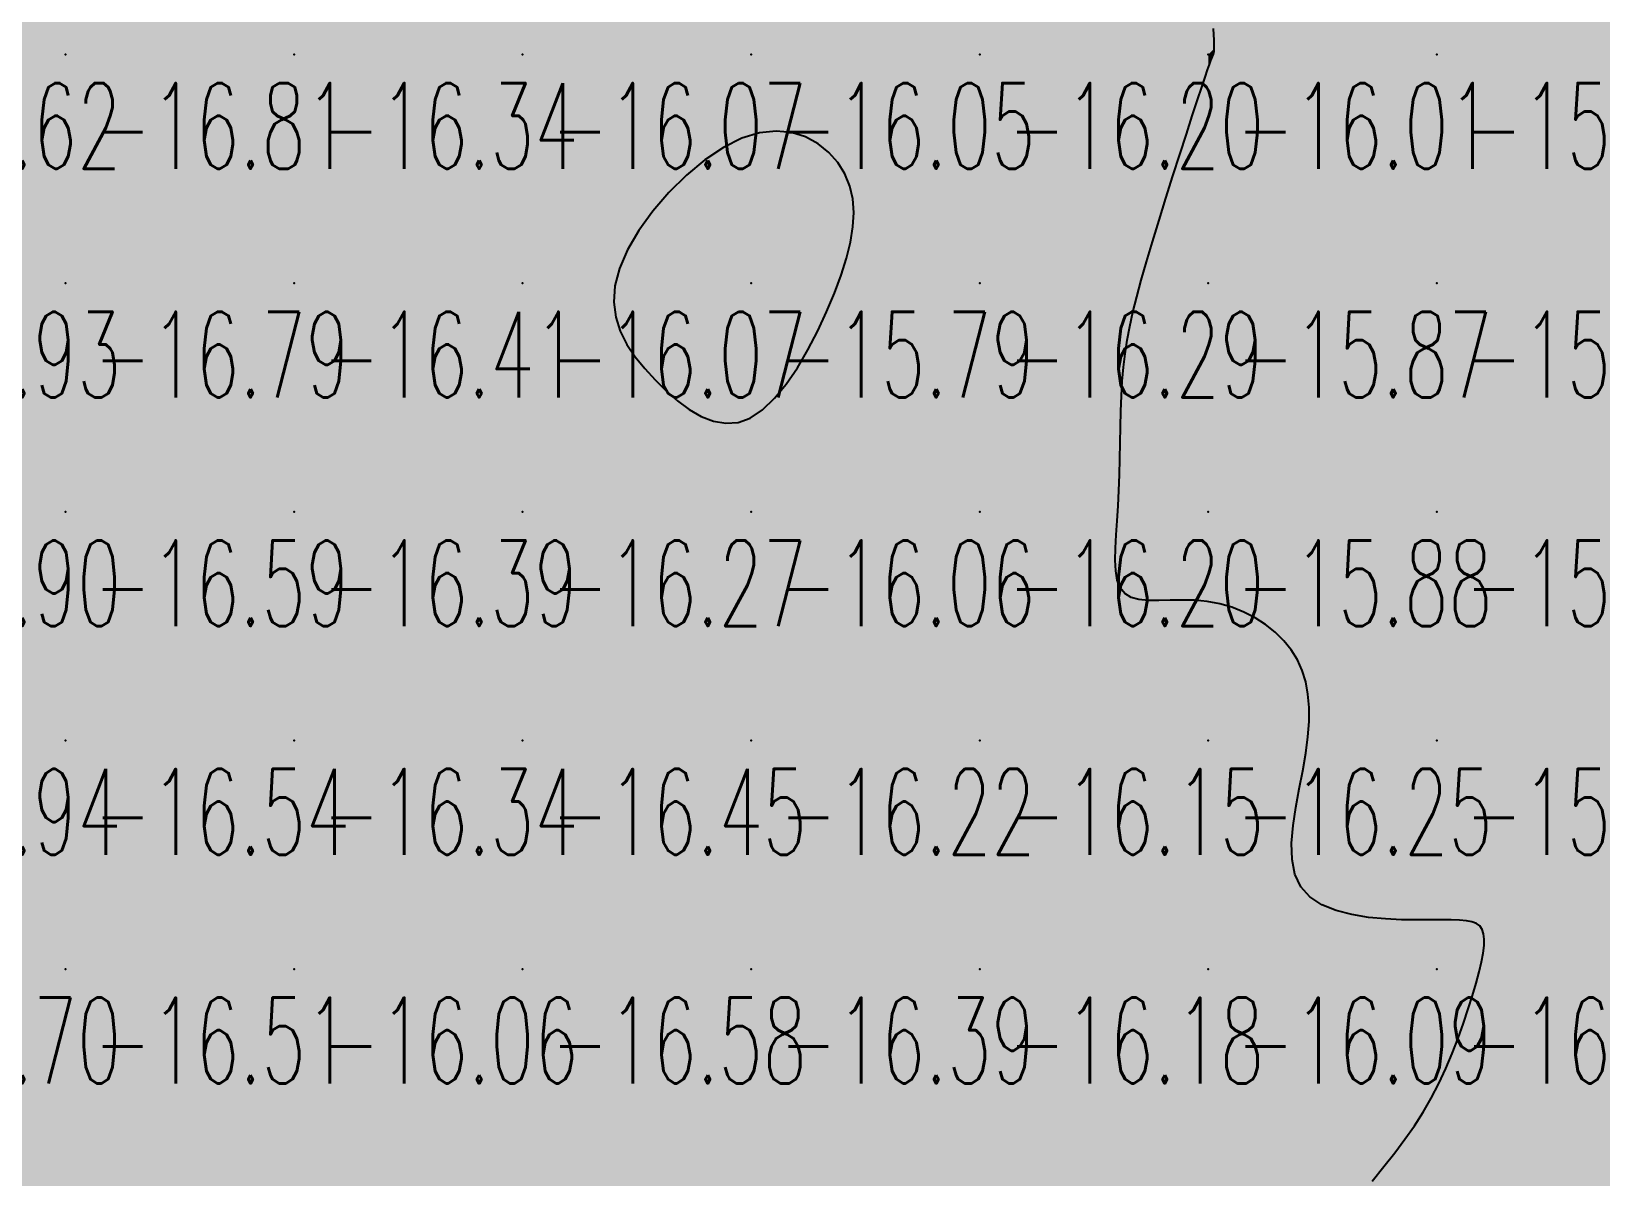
# Model space of a CAD drawing. Header units: millimetres. Extents: x 88261 to 90953, y 390274 to 392322.
# Drawn here: x 89508.8 to 89577.4, y 391238.2 to 391288.2 of the extents above; entities that cross this region are included whole.
import ezdxf
from ezdxf.enums import TextEntityAlignment as Align

# ---------------------------------------------------------------- set-up
doc = ezdxf.new("R2010")
doc.units = ezdxf.units.MM
doc.header["$LTSCALE"] = 25
for name, color, linetype in [('CN_03_00', 7, 'Continuous'), ('COTEAlt', 7, 'Continuous'), ('TN_COLORIAGE', 7, 'Continuous')]:
    doc.layers.add(name, color=color, linetype=linetype)
doc.styles.add('Simplex 1.0', font='Simplex.shx', dxfattribs={"width": 0.99, "height": 2.5})
doc.styles.get("Standard").update_dxf_attribs({"font": 'times.ttf'})

# ---------------------------------------------------------------- blocks, each defined once
blk = doc.blocks.new('COTE')
at = {"color": 0}
blk.add_point((0, 0), dxfattribs=at)
at = {"layer": 'COTEAlt'}
blk.add_attdef('ALT', text='', height=3.75, dxfattribs=at).set_placement((1.25, -1.25), align=Align.TOP_LEFT)

msp = doc.modelspace()

# ---------------------------------------------------------------- linework, layer by layer
at = {"layer": 'CN_03_00', "elevation": -16, "flags": 128}
msp.add_lwpolyline([(89567.417, 391237.965), (89567.934, 391238.6), (89568.412, 391239.207), (89568.854, 391239.798), (89569.265, 391240.384), (89569.646, 391240.977), (89570.001, 391241.589), (89570.332, 391242.227), (89570.64, 391242.885), (89570.923, 391243.551), (89571.182, 391244.216), (89571.417, 391244.866), (89571.626, 391245.493), (89571.809, 391246.084), (89571.967, 391246.629), (89572.098, 391247.119), (89572.201, 391247.554), (89572.274, 391247.935), (89572.315, 391248.266), (89572.323, 391248.548), (89572.295, 391248.784), (89572.229, 391248.975), (89572.125, 391249.123), (89571.978, 391249.232), (89571.786, 391249.307), (89571.541, 391249.354), (89571.241, 391249.379), (89570.878, 391249.388), (89570.448, 391249.389), (89569.945, 391249.386), (89569.365, 391249.387), (89568.708, 391249.398), (89567.997, 391249.431), (89567.264, 391249.501), (89566.537, 391249.618), (89565.847, 391249.797), (89565.223, 391250.051), (89564.695, 391250.393), (89564.293, 391250.835), (89564.038, 391251.386), (89563.914, 391252.029), (89563.896, 391252.745), (89563.958, 391253.512), (89564.076, 391254.31), (89564.225, 391255.118), (89564.38, 391255.915), (89564.516, 391256.68), (89564.611, 391257.397), (89564.66, 391258.065), (89564.661, 391258.685), (89564.612, 391259.263), (89564.511, 391259.8), (89564.357, 391260.299), (89564.148, 391260.763), (89563.881, 391261.196), (89563.556, 391261.599), (89563.179, 391261.97), (89562.757, 391262.305), (89562.296, 391262.601), (89561.803, 391262.854), (89561.285, 391263.06), (89560.75, 391263.217), (89560.203, 391263.319), (89559.653, 391263.369), (89559.109, 391263.38), (89558.582, 391263.37), (89558.084, 391263.359), (89557.625, 391263.364), (89557.216, 391263.404), (89556.868, 391263.497), (89556.592, 391263.662), (89556.394, 391263.913), (89556.267, 391264.245), (89556.199, 391264.651), (89556.177, 391265.122), (89556.189, 391265.65), (89556.223, 391266.227), (89556.268, 391266.844), (89556.311, 391267.494), (89556.342, 391268.167), (89556.363, 391268.857), (89556.377, 391269.557), (89556.389, 391270.259), (89556.402, 391270.957), (89556.419, 391271.642), (89556.445, 391272.309), (89556.482, 391272.949), (89556.536, 391273.56), (89556.607, 391274.153), (89556.699, 391274.742), (89556.814, 391275.344), (89556.954, 391275.972), (89557.121, 391276.643), (89557.319, 391277.37), (89557.548, 391278.17), (89557.809, 391279.05), (89558.095, 391279.989), (89558.396, 391280.957), (89558.702, 391281.927), (89559.003, 391282.871), (89559.289, 391283.758), (89559.55, 391284.562), (89559.777, 391285.253), (89559.963, 391285.81), (89560.109, 391286.243), (89560.222, 391286.57), (89560.305, 391286.807), (89560.366, 391286.973), (89560.408, 391287.083), (89560.437, 391287.157), (89560.458, 391287.21), (89560.475, 391287.258), (89560.49, 391287.311), (89560.5, 391287.375), (89560.507, 391287.457), (89560.51, 391287.564), (89560.508, 391287.703), (89560.501, 391287.88), (89560.489, 391288.104), (89560.472, 391288.379)], dxfattribs=at)
msp.add_lwpolyline([(89544.183, 391277.582), (89544.419, 391278.325), (89544.594, 391279.029), (89544.701, 391279.696), (89544.735, 391280.327), (89544.692, 391280.923), (89544.565, 391281.485), (89544.35, 391282.015), (89544.042, 391282.512), (89543.648, 391282.959), (89543.173, 391283.338), (89542.625, 391283.632), (89542.011, 391283.821), (89541.338, 391283.888), (89540.613, 391283.814), (89539.843, 391283.58), (89539.037, 391283.177), (89538.22, 391282.627), (89537.415, 391281.957), (89536.649, 391281.2), (89535.947, 391280.383), (89535.336, 391279.537), (89534.84, 391278.692), (89534.485, 391277.876), (89534.289, 391277.115), (89534.242, 391276.408), (89534.325, 391275.75), (89534.52, 391275.135), (89534.808, 391274.559), (89535.172, 391274.016), (89535.592, 391273.5), (89536.05, 391273.007), (89536.531, 391272.534), (89537.029, 391272.098), (89537.541, 391271.718), (89538.065, 391271.413), (89538.596, 391271.203), (89539.133, 391271.108), (89539.672, 391271.147), (89540.211, 391271.34), (89540.746, 391271.698), (89541.271, 391272.202), (89541.781, 391272.825), (89542.269, 391273.542), (89542.73, 391274.324), (89543.158, 391275.146), (89543.547, 391275.98), (89543.89, 391276.799), (89544.183, 391277.582)], close=True, dxfattribs=at)
at = {"layer": 'TN_COLORIAGE', "color": 183}
for points in [[(89500.249, 391287.239, -16.693), (89510.249, 391287.239, -16.693), (89510.249, 391297.239, -16.693)], [(89500.249, 391297.239, -16.693), (89500.249, 391287.239, -16.693), (89510.249, 391297.239, -16.693)], [(89510.249, 391287.239, -16.385), (89520.249, 391287.239, -16.385), (89520.249, 391297.239, -16.385)], [(89510.249, 391297.239, -16.385), (89510.249, 391287.239, -16.385), (89520.249, 391297.239, -16.385)], [(89520.249, 391287.239, -16.394), (89530.249, 391287.239, -16.394), (89530.249, 391297.239, -16.394)], [(89520.249, 391297.239, -16.394), (89520.249, 391287.239, -16.394), (89530.249, 391297.239, -16.394)], [(89530.249, 391287.239, -16.342), (89540.249, 391287.239, -16.342), (89540.249, 391297.239, -16.342)], [(89530.249, 391297.239, -16.342), (89530.249, 391287.239, -16.342), (89540.249, 391297.239, -16.342)], [(89540.249, 391297.239, -16), (89546.346, 391297.239, -16), (89540.249, 391287.239, -16), (89541.968, 391288.959, -16)], [(89550.249, 391287.239, -16), (89559.783, 391296.774, -16), (89560.249, 391287.239, -16), (89560.249, 391291.222, -16)], [(89550.249, 391292.055, -16.204), (89559.783, 391296.774, -16.204), (89550.249, 391287.239, -16.204)], [(89550.249, 391287.239, -16), (89550.249, 391292.055, -16), (89540.249, 391287.239, -16), (89541.968, 391288.959, -16)], [(89560.55, 391287.541, -16.007), (89560.249, 391291.222, -16.007), (89560.249, 391287.239, -16.007)], [(89560.487, 391287.239, -16.007), (89560.55, 391287.541, -16.007), (89560.249, 391287.239, -16.007)], [(89500.249, 391277.239, -16.814), (89510.249, 391277.239, -16.814), (89510.249, 391287.239, -16.814)], [(89500.249, 391287.239, -16.814), (89500.249, 391277.239, -16.814), (89510.249, 391287.239, -16.814)], [(89510.249, 391277.239, -16.345), (89520.249, 391277.239, -16.345), (89520.249, 391287.239, -16.345)], [(89510.249, 391287.239, -16.345), (89510.249, 391277.239, -16.345), (89520.249, 391287.239, -16.345)], [(89520.249, 391277.239, -16.07), (89530.249, 391277.239, -16.07), (89530.249, 391287.239, -16.07)], [(89520.249, 391287.239, -16.07), (89520.249, 391277.239, -16.07), (89530.249, 391287.239, -16.07)], [(89530.249, 391277.239, -16), (89532.706, 391277.239, -16), (89540.249, 391287.239, -16), (89540.249, 391285.474, -16)], [(89530.249, 391287.239, -16.045), (89530.249, 391277.239, -16.045), (89540.249, 391287.239, -16.045)], [(89550.249, 391287.239, -16), (89545.354, 391282.345, -16), (89540.249, 391287.239, -16), (89540.249, 391285.474, -16)], [(89550.249, 391277.239, -16), (89544.435, 391277.239, -16), (89550.249, 391287.239, -16), (89545.354, 391282.345, -16)], [(89550.249, 391277.239, -16), (89557.181, 391277.239, -16), (89560.249, 391287.239, -16), (89560.249, 391286.759, -16)], [(89550.249, 391287.239, -16.007), (89550.249, 391277.239, -16.007), (89560.249, 391287.239, -16.007)], [(89560.487, 391287.239, -16.007), (89560.249, 391286.759, -16.007), (89560.249, 391287.239, -16.007)], [(89500.249, 391267.239, -16.785), (89510.249, 391267.239, -16.785), (89510.249, 391277.239, -16.785)], [(89500.249, 391277.239, -16.785), (89500.249, 391267.239, -16.785), (89510.249, 391277.239, -16.785)], [(89510.249, 391267.239, -16.413), (89520.249, 391267.239, -16.413), (89520.249, 391277.239, -16.413)], [(89510.249, 391277.239, -16.413), (89510.249, 391267.239, -16.413), (89520.249, 391277.239, -16.413)], [(89520.249, 391267.239, -16.069), (89530.249, 391267.239, -16.069), (89530.249, 391277.239, -16.069)], [(89520.249, 391277.239, -16.069), (89520.249, 391267.239, -16.069), (89530.249, 391277.239, -16.069)], [(89530.249, 391267.239, -16), (89535.836, 391272.827, -16), (89530.249, 391277.239, -16), (89532.706, 391277.239, -16)], [(89540.249, 391267.239, -16.295), (89550.249, 391267.239, -16.295), (89550.249, 391277.239, -16.295)], [(89550.249, 391277.239, -16), (89544.435, 391277.239, -16), (89540.249, 391267.239, -16), (89540.249, 391269.493, -16)], [(89550.249, 391277.239, -16), (89557.181, 391277.239, -16), (89550.249, 391267.239, -16), (89556.313, 391273.304, -16)], [(89556.313, 391273.304, -16.201), (89556.46, 391267.239, -16.201), (89550.249, 391267.239, -16.201)], [(89530.249, 391267.239, -16), (89535.836, 391272.827, -16), (89540.249, 391267.239, -16), (89540.249, 391269.493, -16)], [(89500.249, 391257.239, -16.594), (89510.249, 391257.239, -16.594), (89510.249, 391267.239, -16.594)], [(89500.249, 391267.239, -16.594), (89500.249, 391257.239, -16.594), (89510.249, 391267.239, -16.594)], [(89510.249, 391257.239, -16.394), (89520.249, 391257.239, -16.394), (89520.249, 391267.239, -16.394)], [(89510.249, 391267.239, -16.394), (89510.249, 391257.239, -16.394), (89520.249, 391267.239, -16.394)], [(89520.249, 391257.239, -16.269), (89530.249, 391257.239, -16.269), (89530.249, 391267.239, -16.269)], [(89520.249, 391267.239, -16.269), (89520.249, 391257.239, -16.269), (89530.249, 391267.239, -16.269)], [(89530.249, 391257.239, -16.062), (89540.249, 391257.239, -16.062), (89540.249, 391267.239, -16.062)], [(89530.249, 391267.239, -16.062), (89530.249, 391257.239, -16.062), (89540.249, 391267.239, -16.062)], [(89540.249, 391257.239, -16.201), (89550.249, 391257.239, -16.201), (89550.249, 391267.239, -16.201)], [(89540.249, 391267.239, -16.201), (89540.249, 391257.239, -16.201), (89550.249, 391267.239, -16.201)], [(89550.249, 391267.239, -16), (89556.46, 391267.239, -16), (89550.249, 391257.239, -16), (89555.71, 391262.701, -16)], [(89560.249, 391257.239, -16), (89560.249, 391263.928, -16), (89550.249, 391257.239, -16), (89555.71, 391262.701, -16)], [(89564.512, 391261.503, -16.248), (89560.249, 391263.928, -16.248), (89560.249, 391257.239, -16.248)], [(89564.512, 391261.503, -16.248), (89564.988, 391257.239, -16.248), (89560.249, 391257.239, -16.248)], [(89500.249, 391247.239, -16.538), (89510.249, 391247.239, -16.538), (89510.249, 391257.239, -16.538)], [(89500.249, 391257.239, -16.538), (89500.249, 391247.239, -16.538), (89510.249, 391257.239, -16.538)], [(89510.249, 391247.239, -16.34), (89520.249, 391247.239, -16.34), (89520.249, 391257.239, -16.34)], [(89510.249, 391257.239, -16.34), (89510.249, 391247.239, -16.34), (89520.249, 391257.239, -16.34)], [(89520.249, 391247.239, -16.448), (89530.249, 391247.239, -16.448), (89530.249, 391257.239, -16.448)], [(89520.249, 391257.239, -16.448), (89520.249, 391247.239, -16.448), (89530.249, 391257.239, -16.448)], [(89530.249, 391247.239, -16.221), (89540.249, 391247.239, -16.221), (89540.249, 391257.239, -16.221)], [(89530.249, 391257.239, -16.221), (89530.249, 391247.239, -16.221), (89540.249, 391257.239, -16.221)], [(89540.249, 391247.239, -16.148), (89550.249, 391247.239, -16.148), (89550.249, 391257.239, -16.148)], [(89540.249, 391257.239, -16.148), (89540.249, 391247.239, -16.148), (89550.249, 391257.239, -16.148)], [(89550.249, 391247.239, -16.248), (89560.249, 391247.239, -16.248), (89560.249, 391257.239, -16.248)], [(89550.249, 391257.239, -16.248), (89550.249, 391247.239, -16.248), (89560.249, 391257.239, -16.248)], [(89560.249, 391257.239, -16), (89564.988, 391257.239, -16), (89560.249, 391247.239, -16), (89562.631, 391249.621, -16)], [(89560.249, 391247.239, -16), (89562.631, 391249.621, -16), (89570.249, 391247.239, -16), (89570.249, 391249.287, -16)], [(89572.248, 391247.239, -16.071), (89572.563, 391249.553, -16.071), (89570.249, 391247.239, -16.071)], [(89570.249, 391249.287, -16.071), (89572.563, 391249.553, -16.071), (89570.249, 391247.239, -16.071)], [(89500.249, 391237.239, -16.514), (89510.249, 391237.239, -16.514), (89510.249, 391247.239, -16.514)], [(89500.249, 391247.239, -16.514), (89500.249, 391237.239, -16.514), (89510.249, 391247.239, -16.514)], [(89510.249, 391237.239, -16.06), (89520.249, 391237.239, -16.06), (89520.249, 391247.239, -16.06)], [(89510.249, 391247.239, -16.06), (89510.249, 391237.239, -16.06), (89520.249, 391247.239, -16.06)], [(89520.249, 391237.239, -16.576), (89530.249, 391237.239, -16.576), (89530.249, 391247.239, -16.576)], [(89520.249, 391247.239, -16.576), (89520.249, 391237.239, -16.576), (89530.249, 391247.239, -16.576)], [(89530.249, 391237.239, -16.39), (89540.249, 391237.239, -16.39), (89540.249, 391247.239, -16.39)], [(89530.249, 391247.239, -16.39), (89530.249, 391237.239, -16.39), (89540.249, 391247.239, -16.39)], [(89540.249, 391237.239, -16.18), (89550.249, 391237.239, -16.18), (89550.249, 391247.239, -16.18)], [(89540.249, 391247.239, -16.18), (89540.249, 391237.239, -16.18), (89550.249, 391247.239, -16.18)], [(89550.249, 391237.239, -16.086), (89560.249, 391237.239, -16.086), (89560.249, 391247.239, -16.086)], [(89550.249, 391247.239, -16.086), (89550.249, 391237.239, -16.086), (89560.249, 391247.239, -16.086)], [(89560.249, 391237.239, -16), (89566.763, 391237.239, -16), (89570.249, 391247.239, -16), (89570.249, 391241.263, -16)], [(89560.249, 391247.239, -16.071), (89560.249, 391237.239, -16.071), (89570.249, 391247.239, -16.071)], [(89572.248, 391247.239, -16.071), (89570.249, 391241.263, -16.071), (89570.249, 391247.239, -16.071)]]:
    msp.add_solid(points, dxfattribs=at)
at = {"layer": 'TN_COLORIAGE', "color": 241}
for points in [[(89560.249, 391291.222, -15.788), (89560.55, 391287.541, -15.788), (89560.249, 391297.239, -15.788), (89570.249, 391297.239, -15.788)], [(89560.55, 391287.541, -15.731), (89560.487, 391287.239, -15.731), (89570.249, 391297.239, -15.731), (89570.249, 391287.239, -15.731)], [(89570.249, 391287.239, -15.244), (89580.249, 391287.239, -15.244), (89580.249, 391297.239, -15.244)], [(89570.249, 391297.239, -15.244), (89570.249, 391287.239, -15.244), (89580.249, 391297.239, -15.244)], [(89560.249, 391286.759, -15.87), (89557.181, 391277.239, -15.87), (89560.249, 391277.239, -15.87)], [(89560.249, 391277.239, -15.731), (89570.249, 391277.239, -15.731), (89570.249, 391287.239, -15.731)], [(89560.249, 391286.759, -15.731), (89560.487, 391287.239, -15.731), (89560.249, 391277.239, -15.731), (89570.249, 391287.239, -15.731)], [(89570.249, 391277.239, -15.184), (89580.249, 391277.239, -15.184), (89580.249, 391287.239, -15.184)], [(89570.249, 391287.239, -15.184), (89570.249, 391277.239, -15.184), (89580.249, 391287.239, -15.184)], [(89540.249, 391285.474, -15.788), (89532.706, 391277.239, -15.788), (89540.249, 391277.239, -15.788)], [(89540.249, 391285.474, -15.788), (89545.354, 391282.345, -15.788), (89540.249, 391277.239, -15.788)], [(89545.354, 391282.345, -15.788), (89544.435, 391277.239, -15.788), (89540.249, 391277.239, -15.788)], [(89532.706, 391277.239, -15.788), (89535.836, 391272.827, -15.788), (89540.249, 391277.239, -15.788)], [(89540.249, 391269.493, -15.788), (89535.836, 391272.827, -15.788), (89540.249, 391277.239, -15.788)], [(89540.249, 391269.493, -15.788), (89544.435, 391277.239, -15.788), (89540.249, 391277.239, -15.788)], [(89556.46, 391267.239, -15.87), (89556.313, 391273.304, -15.87), (89560.249, 391267.239, -15.87), (89560.249, 391277.239, -15.87)], [(89556.313, 391273.304, -15.87), (89557.181, 391277.239, -15.87), (89560.249, 391277.239, -15.87)], [(89560.249, 391267.239, -15.873), (89570.249, 391267.239, -15.873), (89570.249, 391277.239, -15.873)], [(89560.249, 391277.239, -15.873), (89560.249, 391267.239, -15.873), (89570.249, 391277.239, -15.873)], [(89570.249, 391267.239, -15.248), (89580.249, 391267.239, -15.248), (89580.249, 391277.239, -15.248)], [(89570.249, 391277.239, -15.248), (89570.249, 391267.239, -15.248), (89580.249, 391277.239, -15.248)], [(89555.71, 391262.701, -15.877), (89560.249, 391263.928, -15.877), (89560.249, 391267.239, -15.877)], [(89555.71, 391262.701, -15.877), (89556.46, 391267.239, -15.877), (89560.249, 391267.239, -15.877)], [(89560.249, 391263.928, -15.667), (89564.512, 391261.503, -15.667), (89560.249, 391267.239, -15.667), (89570.249, 391267.239, -15.667)], [(89564.988, 391257.239, -15.667), (89564.512, 391261.503, -15.667), (89570.249, 391257.239, -15.667), (89570.249, 391267.239, -15.667)], [(89570.249, 391257.239, -15.589), (89580.249, 391257.239, -15.589), (89580.249, 391267.239, -15.589)], [(89570.249, 391267.239, -15.589), (89570.249, 391257.239, -15.589), (89580.249, 391267.239, -15.589)], [(89570.249, 391249.287, -15.725), (89562.631, 391249.621, -15.725), (89570.249, 391257.239, -15.725)], [(89562.631, 391249.621, -15.725), (89564.988, 391257.239, -15.725), (89570.249, 391257.239, -15.725)], [(89572.563, 391249.553, -15.725), (89570.249, 391249.287, -15.725), (89580.249, 391257.239, -15.725), (89570.249, 391257.239, -15.725)], [(89572.563, 391249.553, -15.717), (89572.248, 391247.239, -15.717), (89580.249, 391257.239, -15.717), (89580.249, 391247.239, -15.717)], [(89570.249, 391237.239, -15.717), (89580.249, 391237.239, -15.717), (89580.249, 391247.239, -15.717)], [(89570.249, 391241.263, -15.717), (89572.248, 391247.239, -15.717), (89570.249, 391237.239, -15.717), (89580.249, 391247.239, -15.717)], [(89570.249, 391241.263, -15.952), (89566.763, 391237.239, -15.952), (89570.249, 391237.239, -15.952)]]:
    msp.add_solid(points, dxfattribs=at)

# ---------------------------------------------------------------- block references
at = {"layer": 'COTEAlt'}
ref = msp.add_blockref('COTE', (89500.249, 391287.239), dxfattribs=at)
ref.add_attrib('ALT', '-16.62', dxfattribs={"height": 3.75, "style": 'Simplex 1.0', "width": 0.6}).set_placement((89501.499, 391285.989), align=Align.TOP_LEFT)
ref = msp.add_blockref('COTE', (89510.249, 391287.239), dxfattribs=at)
ref.add_attrib('ALT', '-16.81', dxfattribs={"height": 3.75, "style": 'Simplex 1.0', "width": 0.6}).set_placement((89511.499, 391285.989), align=Align.TOP_LEFT)
ref = msp.add_blockref('COTE', (89520.249, 391287.239), dxfattribs=at)
ref.add_attrib('ALT', '-16.34', dxfattribs={"height": 3.75, "style": 'Simplex 1.0', "width": 0.6}).set_placement((89521.499, 391285.989), align=Align.TOP_LEFT)
ref = msp.add_blockref('COTE', (89530.249, 391287.239), dxfattribs=at)
ref.add_attrib('ALT', '-16.07', dxfattribs={"height": 3.75, "style": 'Simplex 1.0', "width": 0.6}).set_placement((89531.499, 391285.989), align=Align.TOP_LEFT)
ref = msp.add_blockref('COTE', (89540.249, 391287.239), dxfattribs=at)
ref.add_attrib('ALT', '-16.05', dxfattribs={"height": 3.75, "style": 'Simplex 1.0', "width": 0.6}).set_placement((89541.499, 391285.989), align=Align.TOP_LEFT)
ref = msp.add_blockref('COTE', (89550.249, 391287.239), dxfattribs=at)
ref.add_attrib('ALT', '-16.20', dxfattribs={"height": 3.75, "style": 'Simplex 1.0', "width": 0.6}).set_placement((89551.499, 391285.989), align=Align.TOP_LEFT)
ref = msp.add_blockref('COTE', (89560.249, 391287.239), dxfattribs=at)
ref.add_attrib('ALT', '-16.01', dxfattribs={"height": 3.75, "style": 'Simplex 1.0', "width": 0.6}).set_placement((89561.499, 391285.989), align=Align.TOP_LEFT)
ref = msp.add_blockref('COTE', (89570.249, 391287.239), dxfattribs=at)
ref.add_attrib('ALT', '-15.73', dxfattribs={"height": 3.75, "style": 'Simplex 1.0', "width": 0.6}).set_placement((89571.499, 391285.989), align=Align.TOP_LEFT)
ref = msp.add_blockref('COTE', (89500.249, 391277.239), dxfattribs=at)
ref.add_attrib('ALT', '-16.93', dxfattribs={"height": 3.75, "style": 'Simplex 1.0', "width": 0.6}).set_placement((89501.499, 391275.989), align=Align.TOP_LEFT)
ref = msp.add_blockref('COTE', (89510.249, 391277.239), dxfattribs=at)
ref.add_attrib('ALT', '-16.79', dxfattribs={"height": 3.75, "style": 'Simplex 1.0', "width": 0.6}).set_placement((89511.499, 391275.989), align=Align.TOP_LEFT)
ref = msp.add_blockref('COTE', (89520.249, 391277.239), dxfattribs=at)
ref.add_attrib('ALT', '-16.41', dxfattribs={"height": 3.75, "style": 'Simplex 1.0', "width": 0.6}).set_placement((89521.499, 391275.989), align=Align.TOP_LEFT)
ref = msp.add_blockref('COTE', (89530.249, 391277.239), dxfattribs=at)
ref.add_attrib('ALT', '-16.07', dxfattribs={"height": 3.75, "style": 'Simplex 1.0', "width": 0.6}).set_placement((89531.499, 391275.989), align=Align.TOP_LEFT)
ref = msp.add_blockref('COTE', (89540.249, 391277.239), dxfattribs=at)
ref.add_attrib('ALT', '-15.79', dxfattribs={"height": 3.75, "style": 'Simplex 1.0', "width": 0.6}).set_placement((89541.499, 391275.989), align=Align.TOP_LEFT)
ref = msp.add_blockref('COTE', (89550.249, 391277.239), dxfattribs=at)
ref.add_attrib('ALT', '-16.29', dxfattribs={"height": 3.75, "style": 'Simplex 1.0', "width": 0.6}).set_placement((89551.499, 391275.989), align=Align.TOP_LEFT)
ref = msp.add_blockref('COTE', (89560.249, 391277.239), dxfattribs=at)
ref.add_attrib('ALT', '-15.87', dxfattribs={"height": 3.75, "style": 'Simplex 1.0', "width": 0.6}).set_placement((89561.499, 391275.989), align=Align.TOP_LEFT)
ref = msp.add_blockref('COTE', (89570.249, 391277.239), dxfattribs=at)
ref.add_attrib('ALT', '-15.87', dxfattribs={"height": 3.75, "style": 'Simplex 1.0', "width": 0.6}).set_placement((89571.499, 391275.989), align=Align.TOP_LEFT)
ref = msp.add_blockref('COTE', (89500.249, 391267.239), dxfattribs=at)
ref.add_attrib('ALT', '-16.90', dxfattribs={"height": 3.75, "style": 'Simplex 1.0', "width": 0.6}).set_placement((89501.499, 391265.989), align=Align.TOP_LEFT)
ref = msp.add_blockref('COTE', (89510.249, 391267.239), dxfattribs=at)
ref.add_attrib('ALT', '-16.59', dxfattribs={"height": 3.75, "style": 'Simplex 1.0', "width": 0.6}).set_placement((89511.499, 391265.989), align=Align.TOP_LEFT)
ref = msp.add_blockref('COTE', (89520.249, 391267.239), dxfattribs=at)
ref.add_attrib('ALT', '-16.39', dxfattribs={"height": 3.75, "style": 'Simplex 1.0', "width": 0.6}).set_placement((89521.499, 391265.989), align=Align.TOP_LEFT)
ref = msp.add_blockref('COTE', (89530.249, 391267.239), dxfattribs=at)
ref.add_attrib('ALT', '-16.27', dxfattribs={"height": 3.75, "style": 'Simplex 1.0', "width": 0.6}).set_placement((89531.499, 391265.989), align=Align.TOP_LEFT)
ref = msp.add_blockref('COTE', (89540.249, 391267.239), dxfattribs=at)
ref.add_attrib('ALT', '-16.06', dxfattribs={"height": 3.75, "style": 'Simplex 1.0', "width": 0.6}).set_placement((89541.499, 391265.989), align=Align.TOP_LEFT)
ref = msp.add_blockref('COTE', (89550.249, 391267.239), dxfattribs=at)
ref.add_attrib('ALT', '-16.20', dxfattribs={"height": 3.75, "style": 'Simplex 1.0', "width": 0.6}).set_placement((89551.499, 391265.989), align=Align.TOP_LEFT)
ref = msp.add_blockref('COTE', (89560.249, 391267.239), dxfattribs=at)
ref.add_attrib('ALT', '-15.88', dxfattribs={"height": 3.75, "style": 'Simplex 1.0', "width": 0.6}).set_placement((89561.499, 391265.989), align=Align.TOP_LEFT)
ref = msp.add_blockref('COTE', (89570.249, 391267.239), dxfattribs=at)
ref.add_attrib('ALT', '-15.67', dxfattribs={"height": 3.75, "style": 'Simplex 1.0', "width": 0.6}).set_placement((89571.499, 391265.989), align=Align.TOP_LEFT)
ref = msp.add_blockref('COTE', (89500.249, 391257.239), dxfattribs=at)
ref.add_attrib('ALT', '-16.94', dxfattribs={"height": 3.75, "style": 'Simplex 1.0', "width": 0.6}).set_placement((89501.499, 391255.989), align=Align.TOP_LEFT)
ref = msp.add_blockref('COTE', (89510.249, 391257.239), dxfattribs=at)
ref.add_attrib('ALT', '-16.54', dxfattribs={"height": 3.75, "style": 'Simplex 1.0', "width": 0.6}).set_placement((89511.499, 391255.989), align=Align.TOP_LEFT)
ref = msp.add_blockref('COTE', (89520.249, 391257.239), dxfattribs=at)
ref.add_attrib('ALT', '-16.34', dxfattribs={"height": 3.75, "style": 'Simplex 1.0', "width": 0.6}).set_placement((89521.499, 391255.989), align=Align.TOP_LEFT)
ref = msp.add_blockref('COTE', (89530.249, 391257.239), dxfattribs=at)
ref.add_attrib('ALT', '-16.45', dxfattribs={"height": 3.75, "style": 'Simplex 1.0', "width": 0.6}).set_placement((89531.499, 391255.989), align=Align.TOP_LEFT)
ref = msp.add_blockref('COTE', (89540.249, 391257.239), dxfattribs=at)
ref.add_attrib('ALT', '-16.22', dxfattribs={"height": 3.75, "style": 'Simplex 1.0', "width": 0.6}).set_placement((89541.499, 391255.989), align=Align.TOP_LEFT)
ref = msp.add_blockref('COTE', (89550.249, 391257.239), dxfattribs=at)
ref.add_attrib('ALT', '-16.15', dxfattribs={"height": 3.75, "style": 'Simplex 1.0', "width": 0.6}).set_placement((89551.499, 391255.989), align=Align.TOP_LEFT)
ref = msp.add_blockref('COTE', (89560.249, 391257.239), dxfattribs=at)
ref.add_attrib('ALT', '-16.25', dxfattribs={"height": 3.75, "style": 'Simplex 1.0', "width": 0.6}).set_placement((89561.499, 391255.989), align=Align.TOP_LEFT)
ref = msp.add_blockref('COTE', (89570.249, 391257.239), dxfattribs=at)
ref.add_attrib('ALT', '-15.72', dxfattribs={"height": 3.75, "style": 'Simplex 1.0', "width": 0.6}).set_placement((89571.499, 391255.989), align=Align.TOP_LEFT)
ref = msp.add_blockref('COTE', (89500.249, 391247.239), dxfattribs=at)
ref.add_attrib('ALT', '-16.70', dxfattribs={"height": 3.75, "style": 'Simplex 1.0', "width": 0.6}).set_placement((89501.499, 391245.989), align=Align.TOP_LEFT)
ref = msp.add_blockref('COTE', (89510.249, 391247.239), dxfattribs=at)
ref.add_attrib('ALT', '-16.51', dxfattribs={"height": 3.75, "style": 'Simplex 1.0', "width": 0.6}).set_placement((89511.499, 391245.989), align=Align.TOP_LEFT)
ref = msp.add_blockref('COTE', (89520.249, 391247.239), dxfattribs=at)
ref.add_attrib('ALT', '-16.06', dxfattribs={"height": 3.75, "style": 'Simplex 1.0', "width": 0.6}).set_placement((89521.499, 391245.989), align=Align.TOP_LEFT)
ref = msp.add_blockref('COTE', (89530.249, 391247.239), dxfattribs=at)
ref.add_attrib('ALT', '-16.58', dxfattribs={"height": 3.75, "style": 'Simplex 1.0', "width": 0.6}).set_placement((89531.499, 391245.989), align=Align.TOP_LEFT)
ref = msp.add_blockref('COTE', (89540.249, 391247.239), dxfattribs=at)
ref.add_attrib('ALT', '-16.39', dxfattribs={"height": 3.75, "style": 'Simplex 1.0', "width": 0.6}).set_placement((89541.499, 391245.989), align=Align.TOP_LEFT)
ref = msp.add_blockref('COTE', (89550.249, 391247.239), dxfattribs=at)
ref.add_attrib('ALT', '-16.18', dxfattribs={"height": 3.75, "style": 'Simplex 1.0', "width": 0.6}).set_placement((89551.499, 391245.989), align=Align.TOP_LEFT)
ref = msp.add_blockref('COTE', (89560.249, 391247.239), dxfattribs=at)
ref.add_attrib('ALT', '-16.09', dxfattribs={"height": 3.75, "style": 'Simplex 1.0', "width": 0.6}).set_placement((89561.499, 391245.989), align=Align.TOP_LEFT)
ref = msp.add_blockref('COTE', (89570.249, 391247.239), dxfattribs=at)
ref.add_attrib('ALT', '-16.07', dxfattribs={"height": 3.75, "style": 'Simplex 1.0', "width": 0.6}).set_placement((89571.499, 391245.989), align=Align.TOP_LEFT)

doc.saveas('drawing.dxf')
